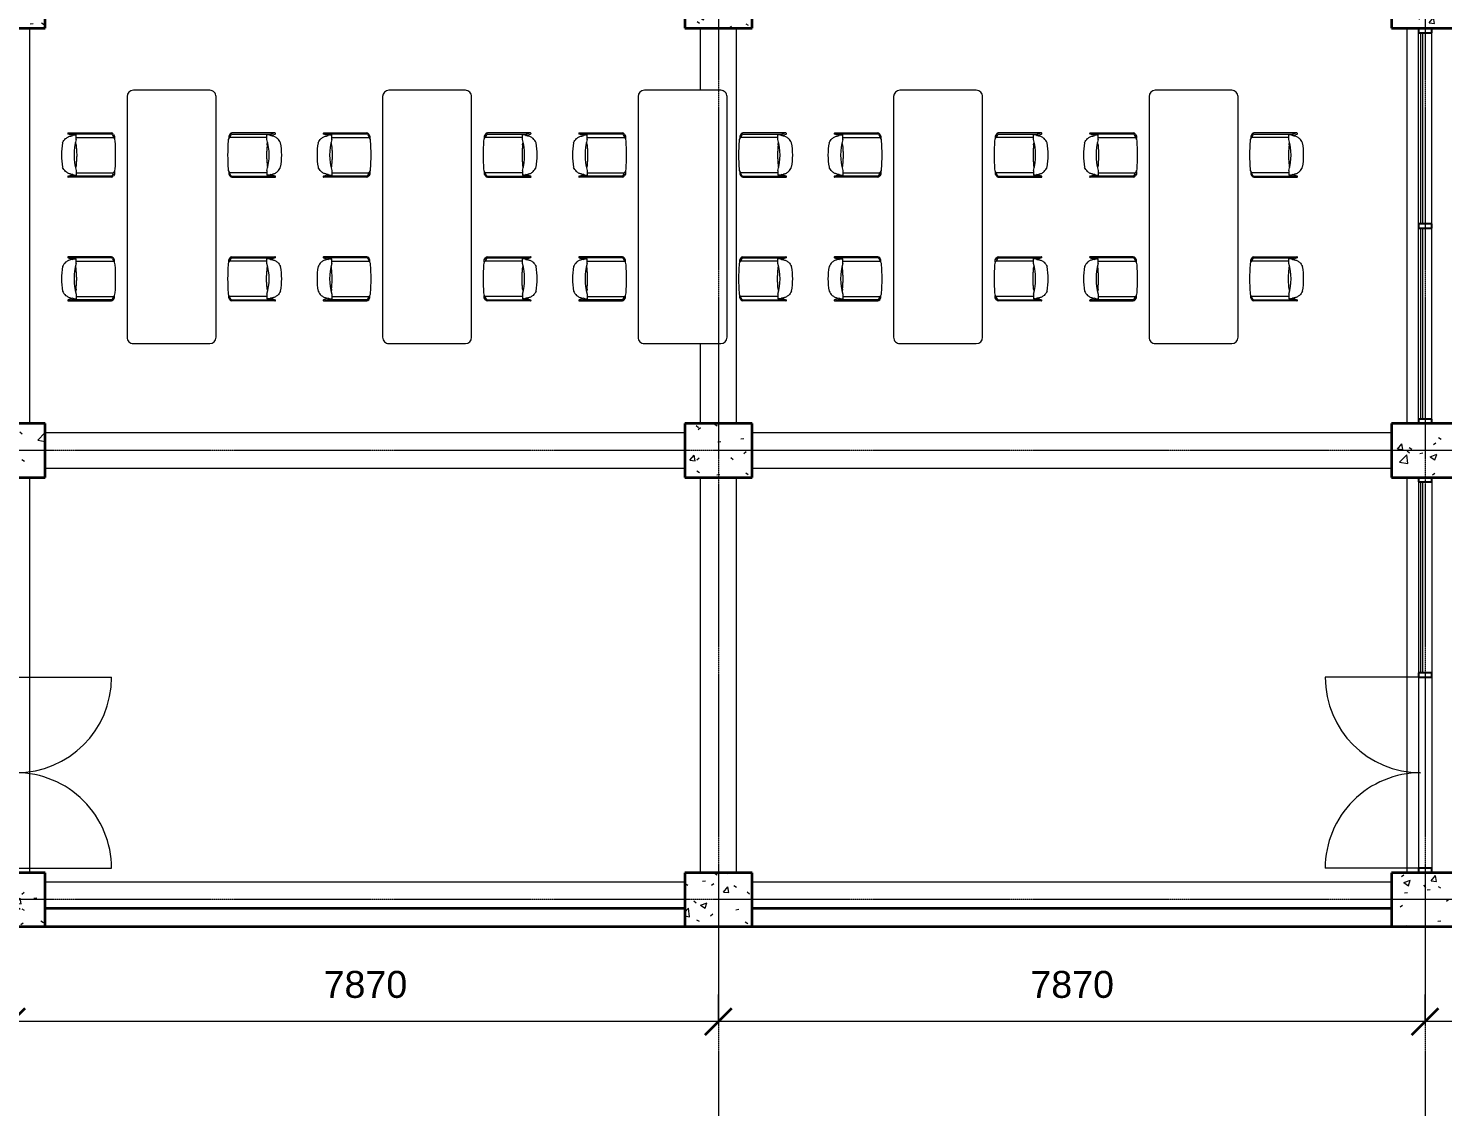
# Model space of a CAD drawing. Header units: millimetres. Extents: x -19238 to 17067, y -6268 to 16930.
# Drawn here: x -7007 to 8743, y -6268 to 5837 of the extents above; entities that cross this region are included whole.
import ezdxf

# ---------------------------------------------------------------- set-up
doc = ezdxf.new("R2010")
doc.units = ezdxf.units.MM
doc.linetypes.add('Grid Line', pattern=[22.225, 12.7, -3.175, 3.175, -3.175])
for name, color, linetype, lineweight in [('A-ANNO-DIMS', 211, 'Continuous', 9), ('A-ANNO-DIMS-100', 211, 'Continuous', 9), ('A-DOOR', 31, 'Continuous', 9), ('A-FLOR', 192, 'Continuous', 9), ('A-GLAZ-CURT', 52, 'Continuous', 9), ('A-GLAZ-CWMG', 51, 'Continuous', 9), ('A-WALL', 113, 'Continuous', 9), ('I-FURN', 30, 'Continuous', 9), ('S-COLS', 52, 'Continuous', 9), ('S-GRID', 1, 'Continuous', 9)]:
    doc.layers.add(name, color=color, linetype=linetype, lineweight=lineweight)
doc.styles.add('Arial_2', font='arial.ttf', dxfattribs={"height": 300})
doc.dimstyles.new('Linear_-_3mm_Arial', dxfattribs={"dimscale": 304.8, "dimtxt": 306.07782, "dimasz": 0.984252, "dimexe": 0.984252, "dimexo": 0.656168, "dimgap": 0.574147, "dimtad": 1, "dimdec": 0, "dimzin": 0, "dimdsep": 46, "dimtxsty": 'Arial_2', "dimblk1": 'OBLIQUE', "dimblk2": 'OBLIQUE', "dimsah": 1, "dimcen": 0.09, "dimdle": 0.984252, "dimazin": 0, "dimtfac": 1, "dimtdec": 4, "dimtix": 1, "dimtmove": 0, "dimatfit": 3, "dimfxl": 1, "dimtvp": 1, "dimtfill": 1, "dimtolj": 1, "dimtzin": 0, "dimarcsym": 2})

# ---------------------------------------------------------------- blocks, each defined once
blk = doc.blocks.new('M_Concrete-Rectangular-Column - 600 x 750mm-V1-Level 1')
at = {"layer": 'S-COLS'}
h = blk.add_hatch(dxfattribs=at)
h.set_pattern_fill('FP_2', color=256, style=0, pattern_type=2)
h.set_pattern_definition([(320, (3862.6, 8547.1), (-63.756, -728.737), [76.2, -838.2]), (265, (3862.6, 8547.1), (764.23, 140.97), [60.96, -670.56]), (10.451, (3857.3, 8486.4), (700.467, -587.77), [64.76, -712.36]), (316.184, (4065.8, 8547.1), (-168.17, -1084.32), [114.3, -1257.3]), (6.636, (4051.8, 8456.8), (989.71, -949.61), [97.14, -1068.54]), (261.184, (4065.8, 8547.1), (989.7, -949.62), [91.44, -1005.84]), (291, (4015, 8445.5), (-409.06, -606.458), [76.2, -838.2]), (236, (4015, 8445.5), (736.753, -247.21), [60.96, -670.56]), (341.451, (3980.94, 8395), (327.685, -853.67), [64.76, -712.36]), (307.5, (3862.63, 8547.13), (338.22, -12.355), [33.528, -628.904, 33.528, -647.192, -673.1]), (307.5, (3862.63, 8547.13), (338.22, -12.355), [-1343.152, 33.528, -639.572]), (277.5, (3862.63, 8547.13), (400.722, -267.279), [33.528, -354.584, 33.528, -613.664, -256.54]), (277.5, (3862.63, 8547.13), (400.722, -267.279), [-1035.304, 33.528, -223.012]), (237.5, (3862.63, 8773.7), (-22.915, -542.363), [33.528, -220.472, 33.528, -1810.512]), (237.5, (3862.63, 8773.7), (-22.915, -542.363), [-287.528, -758.952, 33.528, -1018.032]), (227.5, (3862.63, 8875.3), (101.707, -592.517), [33.528, -296.672, 33.528, -492.76, -746.76]), (227.5, (3862.63, 8875.3), (101.707, -592.517), [-856.49, 33.53, -713.23])])
h.paths.add_polyline_path([(-300, -375), (300, -375), (300, 375), (-300, 375), (-300, -250)], flags=0)
at = {"layer": 'S-COLS', "lineweight": 35}
for p, q in [((300, 375), (-300, 375)), ((-300, 375), (-300, -375)), ((300, -375), (300, 375)), ((-300, -375), (300, -375))]:
    blk.add_line(p, q, dxfattribs=at)
blk = doc.blocks.new('M_Concrete-Rectangular-Column - 600 x 750mm-V2-Level 1')
at = {"layer": 'S-COLS'}
h = blk.add_hatch(dxfattribs=at)
h.set_pattern_fill('FP_3', color=256, style=0, pattern_type=2)
h.set_pattern_definition([(320, (3862.6, 677.1), (-63.76, -728.74), [76.2, -838.2]), (265, (3862.6, 677.1), (764.23, 140.97), [60.96, -670.56]), (10.451, (3857.3, 616.4), (700.47, -587.77), [64.76, -712.36]), (316.184, (4065.8, 677.1), (-168.17, -1084.32), [114.3, -1257.3]), (6.636, (4051.8, 586.8), (989.7, -949.6), [97.14, -1068.54]), (261.184, (4065.8, 677.1), (989.7, -949.62), [91.44, -1005.84]), (291, (4015, 575.5), (-409.06, -606.46), [76.2, -838.2]), (236, (4015, 575.5), (736.75, -247.21), [60.96, -670.56]), (341.451, (3980.94, 525), (327.69, -853.67), [64.76, -712.36]), (307.5, (3862.63, 677.13), (338.22, -12.355), [33.528, -628.904, 33.528, -647.192, -673.1]), (307.5, (3862.63, 677.13), (338.22, -12.355), [-1343.15, 33.53, -639.57]), (277.5, (3862.63, 677.13), (400.722, -267.28), [33.528, -354.584, 33.528, -613.664, -256.54]), (277.5, (3862.63, 677.13), (400.722, -267.28), [-1035.304, 33.53, -223.01]), (237.5, (3862.63, 903.7), (-22.915, -542.363), [33.528, -220.472, 33.528, -758.952, -1051.56]), (237.5, (3862.63, 903.7), (-22.915, -542.363), [-1046.48, 33.53, -1018.03]), (227.5, (3862.63, 1005.3), (101.707, -592.517), [33.53, -296.67, 33.53, -492.76, -746.76]), (227.5, (3862.63, 1005.3), (101.707, -592.517), [-856.49, 33.53, -713.23])])
h.paths.add_polyline_path([(-300, -375), (300, -375), (300, 375), (-300, 375)], flags=0)
at = {"layer": 'S-COLS', "lineweight": 35}
for p, q in [((300, 375), (-300, 375)), ((-300, 375), (-300, -375)), ((300, -375), (300, 375)), ((-300, -375), (300, -375))]:
    blk.add_line(p, q, dxfattribs=at)
blk = doc.blocks.new('M_Concrete-Rectangular-Column - 600 x 750mm-V3-Level 1')
at = {"layer": 'S-COLS'}
h = blk.add_hatch(dxfattribs=at)
h.set_pattern_fill('FP_4', color=256, style=0, pattern_type=2)
h.set_pattern_definition([(320, (3862.6, -7192.9), (-63.756, -728.737), [76.2, -838.2]), (265, (3862.6, -7192.9), (764.23, 140.97), [60.96, -670.56]), (10.451, (3857.3, -7253.6), (700.467, -587.77), [64.76, -712.36]), (316.184, (4065.8, -7192.9), (-168.17, -1084.32), [114.3, -1257.3]), (6.636, (4051.8, -7283.2), (989.71, -949.61), [97.14, -1068.54]), (261.184, (4065.8, -7192.9), (989.7, -949.62), [91.44, -1005.84]), (291, (4015, -7294.5), (-409.06, -606.458), [76.2, -838.2]), (236, (4015, -7294.5), (736.75, -247.21), [60.96, -670.56]), (341.451, (3980.94, -7345), (327.685, -853.67), [64.76, -712.36]), (307.5, (3862.63, -7192.87), (338.22, -12.355), [33.528, -628.904, 33.528, -647.192, -673.1]), (307.5, (3862.63, -7192.87), (338.22, -12.355), [-1343.152, 33.528, -639.572]), (277.5, (3862.63, -7192.87), (400.722, -267.279), [33.528, -354.584, 33.528, -613.664, -256.54]), (277.5, (3862.63, -7192.87), (400.722, -267.279), [-1035.304, 33.528, -223.012]), (237.5, (3862.63, -6966.3), (-22.915, -542.363), [33.528, -220.472, 33.528, -1810.512]), (237.5, (3862.63, -6966.3), (-22.915, -542.363), [-287.528, -758.952, 33.528, -1018.032]), (227.5, (3862.63, -6864.7), (101.707, -592.517), [33.528, -296.672, 33.528, -492.76, -746.76]), (227.5, (3862.63, -6864.7), (101.707, -592.517), [-856.49, 33.53, -713.23])])
h.paths.add_polyline_path([(-300, -375), (300, -375), (300, 375), (-300, 375)], flags=0)
at = {"layer": 'S-COLS', "lineweight": 35}
for p, q in [((300, 375), (-300, 375)), ((-300, 375), (-300, -375)), ((300, -375), (300, 375)), ((-300, -375), (300, -375))]:
    blk.add_line(p, q, dxfattribs=at)
blk = doc.blocks.new('M_Concrete-Rectangular-Column - 600 x 750mm-V6-Level 1')
at = {"layer": 'S-COLS'}
h = blk.add_hatch(dxfattribs=at)
h.set_pattern_fill('FP_7', color=256, style=0, pattern_type=2)
h.set_pattern_definition([(320, (-1137.4, 8547.1), (-63.756, -728.737), [76.2, -838.2]), (265, (-1137.4, 8547.1), (764.23, 140.97), [60.96, -670.56]), (10.451, (-1142.7, 8486.4), (700.467, -587.77), [64.76, -712.36]), (316.184, (-934.2, 8547.1), (-168.17, -1084.32), [114.3, -1257.3]), (6.636, (-948.2, 8456.8), (989.71, -949.61), [97.14, -1068.54]), (261.184, (-934.2, 8547.1), (989.7, -949.62), [91.44, -1005.84]), (291, (-985, 8445.5), (-409.06, -606.458), [76.2, -838.2]), (236, (-985, 8445.5), (736.75, -247.21), [60.96, -670.56]), (341.451, (-1019.06, 8395), (327.685, -853.67), [64.76, -712.36]), (307.5, (-1137.37, 8547.13), (338.22, -12.355), [33.528, -628.904, 33.528, -647.192, -673.1]), (307.5, (-1137.37, 8547.13), (338.22, -12.355), [-1343.152, 33.528, -639.572]), (277.5, (-1137.37, 8547.13), (400.722, -267.279), [33.528, -354.584, 33.528, -613.664, -256.54]), (277.5, (-1137.37, 8547.13), (400.722, -267.279), [-1035.304, 33.528, -223.012]), (237.5, (-1137.37, 8773.7), (-22.915, -542.363), [33.528, -220.472, 33.528, -1810.512]), (237.5, (-1137.37, 8773.7), (-22.915, -542.363), [-287.528, -758.952, 33.528, -1018.032]), (227.5, (-1137.37, 8875.3), (101.707, -592.517), [33.528, -296.672, 33.528, -492.76, -746.76]), (227.5, (-1137.37, 8875.3), (101.707, -592.517), [-856.49, 33.53, -713.23])])
h.paths.add_polyline_path([(-300, -375), (300, -375), (300, 375), (-300, 375), (-300, -250)], flags=0)
at = {"layer": 'S-COLS', "lineweight": 35}
for p, q in [((300, 375), (-300, 375)), ((-300, 375), (-300, -375)), ((300, -375), (300, 375)), ((-300, -375), (300, -375))]:
    blk.add_line(p, q, dxfattribs=at)
blk = doc.blocks.new('M_Concrete-Rectangular-Column - 600 x 750mm-V7-Level 1')
at = {"layer": 'S-COLS'}
h = blk.add_hatch(dxfattribs=at)
h.set_pattern_fill('FP_8', color=256, style=0, pattern_type=2)
h.set_pattern_definition([(320, (-1137.4, 677.1), (-63.76, -728.74), [76.2, -838.2]), (265, (-1137.4, 677.1), (764.23, 140.97), [60.96, -670.56]), (10.45, (-1142.7, 616.4), (700.47, -587.77), [64.76, -712.36]), (316.184, (-934.2, 677.1), (-168.17, -1084.3), [114.3, -1257.3]), (6.636, (-948.2, 586.8), (989.7, -949.6), [97.14, -1068.54]), (261.184, (-934.2, 677.1), (989.7, -949.6), [91.44, -1005.84]), (291, (-985, 575.5), (-409.06, -606.46), [76.2, -838.2]), (236, (-985, 575.5), (736.75, -247.2), [60.96, -670.56]), (341.45, (-1019.06, 525), (327.7, -853.67), [64.76, -712.36]), (307.5, (-1137.37, 677.13), (338.22, -12.355), [33.53, -628.904, 33.53, -647.19, -673.1]), (307.5, (-1137.37, 677.13), (338.22, -12.355), [-1343.15, 33.53, -639.57]), (277.5, (-1137.37, 677.13), (400.72, -267.28), [33.53, -354.584, 33.53, -613.664, -256.54]), (277.5, (-1137.37, 677.13), (400.72, -267.28), [-1035.3, 33.53, -223.01]), (237.5, (-1137.37, 903.7), (-22.915, -542.363), [33.53, -220.47, 33.53, -1810.51]), (237.5, (-1137.37, 903.7), (-22.915, -542.363), [-287.53, -758.95, 33.53, -1018.03]), (227.5, (-1137.37, 1005.3), (101.71, -592.52), [33.53, -296.67, 33.53, -492.76, -746.76]), (227.5, (-1137.37, 1005.3), (101.71, -592.52), [-856.49, 33.53, -713.23])])
h.paths.add_polyline_path([(-300, -375), (300, -375), (300, 375), (-300, 375)], flags=0)
at = {"layer": 'S-COLS', "lineweight": 35}
for p, q in [((300, 375), (-300, 375)), ((-300, 375), (-300, -375)), ((300, -375), (300, 375)), ((-300, -375), (300, -375))]:
    blk.add_line(p, q, dxfattribs=at)
blk = doc.blocks.new('M_Concrete-Rectangular-Column - 600 x 750mm-V8-Level 1')
at = {"layer": 'S-COLS'}
h = blk.add_hatch(dxfattribs=at)
h.set_pattern_fill('FP_9', color=256, style=0, pattern_type=2)
h.set_pattern_definition([(320, (-1137.4, -7192.9), (-63.756, -728.737), [76.2, -838.2]), (265, (-1137.4, -7192.9), (764.23, 140.97), [60.96, -670.56]), (10.451, (-1142.7, -7253.6), (700.467, -587.77), [64.76, -712.36]), (316.184, (-934.2, -7192.9), (-168.17, -1084.32), [114.3, -1257.3]), (6.636, (-948.2, -7283.2), (989.71, -949.61), [97.14, -1068.54]), (261.184, (-934.2, -7192.9), (989.7, -949.62), [91.44, -1005.84]), (291, (-985, -7294.5), (-409.06, -606.46), [76.2, -838.2]), (236, (-985, -7294.5), (736.75, -247.21), [60.96, -670.56]), (341.451, (-1019.06, -7345), (327.685, -853.67), [64.76, -712.36]), (307.5, (-1137.37, -7192.87), (338.22, -12.355), [33.528, -628.904, 33.528, -647.192, -673.1]), (307.5, (-1137.37, -7192.87), (338.22, -12.355), [-1343.152, 33.528, -639.572]), (277.5, (-1137.37, -7192.87), (400.722, -267.279), [33.528, -354.584, 33.528, -870.204]), (277.5, (-1137.37, -7192.87), (400.722, -267.279), [-421.64, -613.664, 33.528, -223.012]), (237.5, (-1137.37, -6966.3), (-22.915, -542.363), [33.528, -220.472, 33.528, -1810.512]), (237.5, (-1137.37, -6966.3), (-22.915, -542.363), [-287.528, -758.952, 33.528, -1018.032]), (227.5, (-1137.37, -6864.7), (101.707, -592.517), [33.53, -296.67, 33.53, -1239.52]), (227.5, (-1137.37, -6864.7), (101.707, -592.517), [-363.73, -492.76, 33.53, -713.23])])
h.paths.add_polyline_path([(-300, -375), (300, -375), (300, 375), (-300, 375)], flags=0)
at = {"layer": 'S-COLS', "lineweight": 35}
for p, q in [((300, 375), (-300, 375)), ((-300, 375), (-300, -375)), ((300, -375), (300, 375)), ((-300, -375), (300, -375))]:
    blk.add_line(p, q, dxfattribs=at)
blk = doc.blocks.new('M_Concrete-Rectangular-Column - 600 x 750mm-V11-Level 1')
at = {"layer": 'S-COLS'}
h = blk.add_hatch(dxfattribs=at)
h.set_pattern_fill('FP_12', color=256, style=0, pattern_type=2)
h.set_pattern_definition([(320, (-6137.4, 8547.1), (-63.756, -728.737), [76.2, -838.2]), (265, (-6137.4, 8547.1), (764.23, 140.97), [60.96, -670.56]), (10.451, (-6142.7, 8486.4), (700.467, -587.77), [64.76, -712.36]), (316.184, (-5934.2, 8547.1), (-168.17, -1084.316), [114.3, -1257.3]), (6.636, (-5948.2, 8456.8), (989.71, -949.61), [97.14, -1068.54]), (261.184, (-5934.2, 8547.1), (989.7, -949.62), [91.44, -1005.84]), (291, (-5985, 8445.5), (-409.06, -606.458), [76.2, -838.2]), (236, (-5985, 8445.5), (736.753, -247.21), [60.96, -670.56]), (341.451, (-6019.06, 8395), (327.685, -853.67), [64.76, -712.36]), (307.5, (-6137.37, 8547.13), (338.22, -12.355), [33.528, -628.904, 33.528, -647.192, -673.1]), (307.5, (-6137.37, 8547.13), (338.22, -12.355), [-1343.152, 33.528, -639.572]), (277.5, (-6137.37, 8547.13), (400.722, -267.279), [33.528, -354.584, 33.528, -613.664, -256.54]), (277.5, (-6137.37, 8547.13), (400.722, -267.279), [-1035.304, 33.528, -223.012]), (237.5, (-6137.37, 8773.7), (-22.9153, -542.3633), [33.528, -220.472, 33.528, -1810.512]), (237.5, (-6137.37, 8773.7), (-22.9153, -542.3633), [-287.528, -758.952, 33.528, -1018.032]), (227.5, (-6137.37, 8875.3), (101.707, -592.517), [33.528, -296.672, 33.528, -492.76, -746.76]), (227.5, (-6137.37, 8875.3), (101.707, -592.517), [-856.488, 33.528, -713.232])])
h.paths.add_polyline_path([(-300, 375), (-300, -375), (300, -375), (300, 375)], flags=0)
at = {"layer": 'S-COLS', "lineweight": 35}
for p, q in [((300, 375), (-300, 375)), ((-300, 375), (-300, -375)), ((300, -375), (300, 375)), ((-300, -375), (300, -375))]:
    blk.add_line(p, q, dxfattribs=at)
blk = doc.blocks.new('M_Concrete-Rectangular-Column - 600 x 750mm-V12-Level 1')
at = {"layer": 'S-COLS'}
h = blk.add_hatch(dxfattribs=at)
h.set_pattern_fill('FP_13', color=256, style=0, pattern_type=2)
h.set_pattern_definition([(320, (-6137.4, 677.1), (-63.756, -728.737), [76.2, -838.2]), (265, (-6137.4, 677.1), (764.23, 140.97), [60.96, -670.56]), (10.451, (-6142.7, 616.4), (700.47, -587.77), [64.76, -712.36]), (316.184, (-5934.2, 677.1), (-168.17, -1084.32), [114.3, -1257.3]), (6.636, (-5948.2, 586.8), (989.71, -949.61), [97.14, -1068.54]), (261.184, (-5934.2, 677.1), (989.7, -949.62), [91.44, -1005.84]), (291, (-5985, 575.5), (-409.06, -606.46), [76.2, -838.2]), (236, (-5985, 575.5), (736.75, -247.21), [60.96, -670.56]), (341.451, (-6019.06, 525), (327.685, -853.67), [64.76, -712.36]), (307.5, (-6137.37, 677.13), (338.22, -12.355), [33.528, -628.904, 33.528, -647.192, -673.1]), (307.5, (-6137.37, 677.13), (338.22, -12.355), [-1343.15, 33.53, -639.57]), (277.5, (-6137.37, 677.13), (400.722, -267.279), [33.528, -354.584, 33.528, -613.664, -256.54]), (277.5, (-6137.37, 677.13), (400.722, -267.279), [-1035.304, 33.528, -223.012]), (237.5, (-6137.37, 903.7), (-22.915, -542.363), [33.528, -220.472, 33.528, -1810.512]), (237.5, (-6137.37, 903.7), (-22.915, -542.363), [-287.528, -758.952, 33.528, -1018.032]), (227.5, (-6137.37, 1005.3), (101.707, -592.517), [33.528, -296.672, 33.528, -492.76, -746.76]), (227.5, (-6137.37, 1005.3), (101.707, -592.517), [-856.49, 33.53, -713.23])])
h.paths.add_polyline_path([(-300, 375), (-300, -375), (300, -375), (300, 375)], flags=0)
at = {"layer": 'S-COLS', "lineweight": 35}
for p, q in [((300, 375), (-300, 375)), ((-300, 375), (-300, -375)), ((300, -375), (300, 375)), ((-300, -375), (300, -375))]:
    blk.add_line(p, q, dxfattribs=at)
blk = doc.blocks.new('M_Concrete-Rectangular-Column - 600 x 750mm-V13-Level 1')
at = {"layer": 'S-COLS'}
h = blk.add_hatch(dxfattribs=at)
h.set_pattern_fill('FP_14', color=256, style=0, pattern_type=2)
h.set_pattern_definition([(320, (-6137.4, -7192.9), (-63.756, -728.737), [76.2, -838.2]), (265, (-6137.4, -7192.9), (764.23, 140.97), [60.96, -670.56]), (10.451, (-6142.7, -7253.6), (700.467, -587.77), [64.76, -712.36]), (316.184, (-5934.2, -7192.9), (-168.17, -1084.32), [114.3, -1257.3]), (6.636, (-5948.2, -7283.2), (989.71, -949.61), [97.14, -1068.54]), (261.184, (-5934.2, -7192.9), (989.7, -949.62), [91.44, -1005.84]), (291, (-5985, -7294.5), (-409.06, -606.458), [76.2, -838.2]), (236, (-5985, -7294.5), (736.753, -247.21), [60.96, -670.56]), (341.451, (-6019.06, -7345), (327.685, -853.67), [64.76, -712.36]), (307.5, (-6137.37, -7192.87), (338.22, -12.355), [33.528, -628.904, 33.528, -647.192, -673.1]), (307.5, (-6137.37, -7192.87), (338.22, -12.355), [-1343.152, 33.528, -639.572]), (277.5, (-6137.37, -7192.87), (400.722, -267.279), [33.528, -354.584, 33.528, -870.204]), (277.5, (-6137.37, -7192.87), (400.722, -267.279), [-421.64, -613.664, 33.528, -223.012]), (237.5, (-6137.37, -6966.3), (-22.915, -542.363), [33.528, -220.472, 33.528, -1810.512]), (237.5, (-6137.37, -6966.3), (-22.915, -542.363), [-287.528, -758.952, 33.528, -1018.032]), (227.5, (-6137.37, -6864.7), (101.707, -592.517), [33.528, -296.672, 33.528, -1239.52]), (227.5, (-6137.37, -6864.7), (101.707, -592.517), [-363.728, -492.76, 33.528, -713.232])])
h.paths.add_polyline_path([(-300, 375), (-300, -375), (300, -375), (300, 375)], flags=0)
at = {"layer": 'S-COLS', "lineweight": 35}
for p, q in [((300, 375), (-300, 375)), ((-300, 375), (-300, -375)), ((300, -375), (300, 375)), ((-300, -375), (300, -375))]:
    blk.add_line(p, q, dxfattribs=at)
blk = doc.blocks.new('M_Curtain Wall Dbl Glass - M_Curtain Wall Dbl Glass-376045-Level 1')
at = {"layer": 'A-DOOR', "lineweight": 18}
for p, q in [((-1062.5, 50), (-1062.5, 1112.5)), ((1062.5, 50), (1062.5, 1112.5))]:
    blk.add_line(p, q, dxfattribs=at)
at = {"layer": 'A-DOOR'}
for centre, start, end in [((-1062.5, 50), 0, 90), ((1062.5, 50), 90, 180)]:
    blk.add_arc(centre, 1062.5, start, end, dxfattribs=at)
blk = doc.blocks.new('Rectangular Mullion - 50mm x 150mm-365263-Level 1')
at = {"layer": 'A-GLAZ-CWMG'}
for p, q in [((8472, -1388), (8472, -3513)), ((8622, -1388), (8622, -3513))]:
    blk.add_line(p, q, dxfattribs=at)
blk = doc.blocks.new('Rectangular Mullion - 50mm x 150mm-376021-Level 1')
at = {"layer": 'A-GLAZ-CWMG', "lineweight": 25}
for p, q in [((-50, 75), (0, 75)), ((-50, -75), (-50, 75)), ((0, -75), (-50, -75))]:
    blk.add_line(p, q, dxfattribs=at)
blk = doc.blocks.new('System Panel - Glazed-376027-Level 1')
at = {"layer": 'A-GLAZ-CURT', "lineweight": 18}
for p, q in [((1062.5, 49.5), (-1062.5, 49.5)), ((-1062.5, 49.5), (-1062.5, 24.5)), ((-1062.5, 24.5), (1062.5, 24.5)), ((1062.5, 24.5), (1062.5, 49.5))]:
    blk.add_line(p, q, dxfattribs=at)
blk = doc.blocks.new('Rectangular Mullion - 50mm x 150mm-376042-Level 1')
at = {"layer": 'A-GLAZ-CWMG', "lineweight": 25}
for p, q in [((-25, 75), (25, 75)), ((-25, -75), (-25, 75)), ((25, 75), (25, -75)), ((25, -75), (-25, -75))]:
    blk.add_line(p, q, dxfattribs=at)
blk = doc.blocks.new('Rectangular Mullion - 50mm x 150mm-376048-Level 1')
at = {"layer": 'A-GLAZ-CWMG', "lineweight": 25}
for p, q in [((0, 75), (-50, 75)), ((-50, 75), (-50, -75)), ((-50, -75), (0, -75))]:
    blk.add_line(p, q, dxfattribs=at)
blk = doc.blocks.new('M_Curtain Wall Dbl Glass - M_Curtain Wall Dbl Glass-376185-Level 1')
at = {"layer": 'A-DOOR', "lineweight": 18}
for p, q in [((-1062.5, -50), (-1062.5, -1112.5)), ((1062.5, -50), (1062.5, -1112.5))]:
    blk.add_line(p, q, dxfattribs=at)
at = {"layer": 'A-DOOR'}
for centre, start, end in [((-1062.5, -50), 270, 360), ((1062.5, -50), 180, 270)]:
    blk.add_arc(centre, 1062.5, start, end, dxfattribs=at)
blk = doc.blocks.new('System Panel - Glazed-378221-Level 1')
at = {"layer": 'A-GLAZ-CURT', "lineweight": 18}
for p, q in [((1062.5, -24.5), (-1062.5, -24.5)), ((-1062.5, -24.5), (-1062.5, -49.5)), ((-1062.5, -49.5), (1062.5, -49.5)), ((1062.5, -49.5), (1062.5, -24.5))]:
    blk.add_line(p, q, dxfattribs=at)
blk = doc.blocks.new('Rectangular Mullion - 50mm x 150mm-376242-Level 1')
at = {"layer": 'A-GLAZ-CWMG'}
for p, q in [((8472, 3662), (8472, 5787)), ((8622, 3662), (8622, 5787))]:
    blk.add_line(p, q, dxfattribs=at)
blk = doc.blocks.new('Rectangular Mullion - 50mm x 150mm-378222-Level 1')
at = {"layer": 'A-GLAZ-CWMG', "lineweight": 25}
for p, q in [((-50, 75), (0, 75)), ((-50, -75), (-50, 75)), ((0, -75), (-50, -75))]:
    blk.add_line(p, q, dxfattribs=at)
blk = doc.blocks.new('Rectangular Mullion - 50mm x 150mm-378223-Level 1')
at = {"layer": 'A-GLAZ-CWMG', "lineweight": 25}
for p, q in [((0, 75), (-50, 75)), ((-50, 75), (-50, -75)), ((-50, -75), (0, -75))]:
    blk.add_line(p, q, dxfattribs=at)
blk = doc.blocks.new('Rectangular Mullion - 50mm x 150mm-378220-Level 1')
at = {"layer": 'A-GLAZ-CWMG', "lineweight": 25}
for p, q in [((-25, 75), (25, 75)), ((-25, -75), (-25, 75)), ((25, 75), (25, -75)), ((25, -75), (-25, -75))]:
    blk.add_line(p, q, dxfattribs=at)
blk = doc.blocks.new('HermanMiller_Seating_Limerick_StackingSideChair - Side Chair-382805-Level 1')
at = {"layer": 'I-FURN'}
for p, q in [((-193, 245), (-140, 228)), ((289, 257), (-191, 257)), ((-191, 257), (-121, 235)), ((-140, 228), (-162, 223)), ((289, 245), (-151, 245)), ((-121, 235), (-102, 235)), ((-102, 183), (-102, 235)), ((-102, 209), (308, 209)), ((300, 237), (310, 219)), ((310, 219), (310, 207)), ((323, 223), (311, 244)), ((323, 196), (323, 217)), ((-140, -206), (-193, -223)), ((-191, -235), (-121, -213)), ((-191, -235), (289, -235)), ((-162, -200), (-140, -206)), ((289, -222), (-151, -222)), ((-121, -213), (-102, -213)), ((-102, -160), (-102, -213)), ((-102, -186), (308, -186)), ((300, -215), (310, -196)), ((310, -196), (310, -185)), ((311, -222), (323, -200)), ((323, -194), (323, -174))]:
    blk.add_line(p, q, dxfattribs=at)
for centre, radius, start, end in [((-191, 251), 6.33, 86.1918, 252.2697), ((45, -226), 490, 109.8535, 112.1946), ((494, 11), 620, 163.9452, 196.0548), ((289, 233), 24, 26.208, 90), ((289, 233), 11.8, 23.9219, 90), ((289, 171), 42, 36.4563, 63.8205), ((289, 171), 42, 356.2679, 36.4563), ((-2262, 11), 2598, 356.5316, 3.4684), ((494, 11), 760, 169.6388, 190.3612), ((289, -149), 42, 323.5437, 3.7321), ((-191, -229), 6.33, 107.7303, 273.8082), ((45, 248), 490, 247.8054, 250.1465), ((289, -210), 11.8, 270, 336.0781), ((289, -211), 24, 270, 333.792), ((289, -149), 42, 296.1795, 323.5437)]:
    blk.add_arc(centre, radius, start, end, dxfattribs=at)
for points in [[(-220, 195), (-227, 188), (-239, 174), (-249, 157), (-254, 148)], [(-162, 223), (-167, 222), (-176, 221), (-190, 215), (-205, 207), (-215, 199), (-220, 195)], [(323, 217), (323, 217), (324, 218), (324, 220), (323, 221), (323, 222), (323, 223)], [(-254, -126), (-249, -135), (-239, -152), (-227, -166), (-220, -173)], [(-220, -173), (-215, -177), (-205, -184), (-190, -193), (-176, -199), (-167, -200), (-162, -200)], [(323, -200), (323, -200), (323, -199), (324, -197), (324, -196), (323, -195), (323, -194)]]:
    blk.add_open_spline(points, degree=3, dxfattribs=at)
for points, knots in [([(-104, 125), (-104, 127), (-104, 128), (-104, 130), (-104, 132), (-105, 134), (-105, 136), (-106, 138), (-106, 140), (-107, 142), (-108, 145), (-109, 148), (-110, 150), (-110, 150)], [0, 0, 0, 0, 0.1, 0.15, 0.2, 0.3, 0.35, 0.4, 0.475, 0.55, 0.7, 0.85, 1, 1, 1, 1]), ([(-104, -103), (-103, -88), (-100, -58), (-98, -20), (-97, 11), (-98, 42), (-100, 80), (-103, 110), (-104, 125)], [0, 0, 0, 0, 0.2, 0.4, 0.5, 0.6, 0.8, 1, 1, 1, 1]), ([(-104, -103), (-104, -104), (-104, -106), (-104, -108), (-104, -110), (-105, -112), (-105, -114), (-106, -116), (-106, -118), (-107, -120), (-108, -123), (-109, -126), (-110, -127), (-110, -128)], [0, 0, 0, 0, 0.1, 0.15, 0.2, 0.3, 0.35, 0.4, 0.475, 0.55, 0.7, 0.85, 1, 1, 1, 1])]:
    blk.add_open_spline(points, degree=3, knots=knots, dxfattribs=at)
blk = doc.blocks.new('HermanMiller_Collection_SteelwoodTableSystem - Natural Beech and White-387379-Level 1')
at = {"layer": 'I-FURN'}
for p, q in [((1340, 495), (-1340, 495)), ((-1410, 426), (-1410, -426)), ((1410, -426), (1410, 426)), ((-1340, -495), (1340, -495))]:
    blk.add_line(p, q, dxfattribs=at)
for centre, start, end in [((-1340, 426), 90, 180), ((1340, 426), 0, 90), ((-1340, -426), 180, 270), ((1340, -426), 270, 0)]:
    blk.add_arc(centre, 69.4, start, end, dxfattribs=at)
blk = doc.blocks.new('HermanMiller_Seating_Limerick_StackingSideChair - Side Chair-387609-Level 1')
at = {"layer": 'I-FURN'}
for p, q in [((-140, 206), (-193, 223)), ((-191, 235), (289, 235)), ((-191, 235), (-121, 213)), ((-162, 200), (-140, 206)), ((289, 222), (-151, 222)), ((-121, 213), (-102, 213)), ((-102, 160), (-102, 213)), ((-102, 186), (308, 186)), ((300, 215), (310, 196)), ((310, 196), (310, 185)), ((311, 222), (323, 200)), ((323, 194), (323, 174)), ((-193, -245), (-140, -228)), ((-191, -257), (-121, -235)), ((289, -257), (-191, -257)), ((-140, -228), (-162, -223)), ((289, -245), (-151, -245)), ((-121, -235), (-102, -235)), ((-102, -183), (-102, -235)), ((-102, -209), (308, -209)), ((300, -237), (310, -219)), ((310, -219), (310, -207)), ((323, -223), (311, -244)), ((323, -196), (323, -217))]:
    blk.add_line(p, q, dxfattribs=at)
for centre, radius, start, end in [((-191, 229), 6.33, 86.1918, 252.2697), ((45, -248), 490, 109.8535, 112.1946), ((494, -11), 620, 163.9452, 196.0548), ((289, 211), 24, 26.208, 90), ((289, 210), 11.8, 23.9219, 90), ((289, 149), 42, 36.4563, 63.8205), ((289, 149), 42, 356.2679, 36.4563), ((494, -11), 760, 169.6388, 190.3612), ((-2262, -11), 2598, 356.5316, 3.4684), ((-191, -251), 6.33, 107.7303, 273.8082), ((45, 226), 490, 247.8054, 250.1465), ((289, -233), 11.8, 270, 336.0781), ((289, -233), 24, 270, 333.792), ((289, -171), 42, 296.1795, 323.5437), ((289, -171), 42, 323.5437, 3.7321)]:
    blk.add_arc(centre, radius, start, end, dxfattribs=at)
for points in [[(-254, 126), (-249, 135), (-239, 152), (-227, 166), (-220, 173)], [(-220, 173), (-215, 177), (-205, 184), (-190, 193), (-176, 199), (-167, 200), (-162, 200)], [(323, 200), (323, 200), (323, 199), (324, 197), (324, 196), (323, 195), (323, 194)], [(-220, -195), (-227, -188), (-239, -174), (-249, -157), (-254, -148)], [(-162, -223), (-167, -222), (-176, -221), (-190, -215), (-205, -207), (-215, -199), (-220, -195)], [(323, -217), (323, -217), (324, -218), (324, -220), (323, -221), (323, -222), (323, -223)]]:
    blk.add_open_spline(points, degree=3, dxfattribs=at)
for points, knots in [([(-104, 103), (-104, 104), (-104, 106), (-104, 108), (-104, 110), (-105, 112), (-105, 114), (-106, 116), (-106, 118), (-107, 120), (-108, 123), (-109, 126), (-110, 127), (-110, 128)], [0, 0, 0, 0, 0.1, 0.15, 0.2, 0.3, 0.35, 0.4, 0.475, 0.55, 0.7, 0.85, 1, 1, 1, 1]), ([(-104, 103), (-103, 88), (-100, 58), (-98, 20), (-97, -11), (-98, -42), (-100, -80), (-103, -110), (-104, -125)], [0, 0, 0, 0, 0.2, 0.4, 0.5, 0.6, 0.8, 1, 1, 1, 1]), ([(-104, -125), (-104, -127), (-104, -128), (-104, -130), (-104, -132), (-105, -134), (-105, -136), (-106, -138), (-106, -140), (-107, -142), (-108, -145), (-109, -148), (-110, -150), (-110, -150)], [0, 0, 0, 0, 0.1, 0.15, 0.2, 0.3, 0.35, 0.4, 0.475, 0.55, 0.7, 0.85, 1, 1, 1, 1])]:
    blk.add_open_spline(points, degree=3, knots=knots, dxfattribs=at)
blk = doc.blocks.new('DIMBLOCK4-Level 1')
at = {"layer": 'A-ANNO-DIMS-100'}
for p, q in [((8547, -5232), (8547, -4920)), ((16417, -5232), (16417, -4920)), ((16717, -5220), (8547, -5220)), ((8547, -5220), (8547, -5232)), ((16417, -5220), (16417, -5232))]:
    blk.add_line(p, q, dxfattribs=at)
at = {"layer": 'A-ANNO-DIMS-100', "lineweight": 35}
for p, q in [((8547, -5220), (8697, -5070)), ((16417, -5220), (16567, -5070)), ((8547, -5220), (8397, -5370)), ((16417, -5220), (16267, -5370))]:
    blk.add_line(p, q, dxfattribs=at)
at = {"layer": 'A-ANNO-DIMS-100', "color": 0, "insert": (12021, -4656), "char_height": 300, "width": 1107.53, "attachment_point": 1, "line_spacing_factor": 0.941778, "style": 'Arial_2', "bg_fill": 3, "box_fill_scale": 1.25, "bg_fill_color": 256, "bg_fill_true_color": 13158600, "bg_fill_transparency": 0}
blk.add_mtext('7870', dxfattribs=at)
blk = doc.blocks.new('_Oblique')
at = {"color": 0, "linetype": 'ByBlock', "lineweight": -2}
blk.add_line((-0.5, -0.5), (0.5, 0.5), dxfattribs=at)
blk = doc.blocks.new('DIMBLOCK5-Level 1')
at = {"layer": 'A-ANNO-DIMS-100'}
for p, q in [((677, -5232), (677, -4920)), ((8547, -5232), (8547, -4920)), ((8547, -5220), (677, -5220)), ((677, -5220), (677, -5232)), ((8547, -5220), (8547, -5232))]:
    blk.add_line(p, q, dxfattribs=at)
at = {"layer": 'A-ANNO-DIMS-100', "lineweight": 35}
for p, q in [((677, -5220), (827, -5070)), ((8547, -5220), (8697, -5070)), ((677, -5220), (527, -5370)), ((8547, -5220), (8397, -5370))]:
    blk.add_line(p, q, dxfattribs=at)
at = {"layer": 'A-ANNO-DIMS-100', "color": 0, "insert": (4151, -4656), "char_height": 300, "width": 1107.53, "attachment_point": 1, "line_spacing_factor": 0.941778, "style": 'Arial_2', "bg_fill": 3, "box_fill_scale": 1.25, "bg_fill_color": 256, "bg_fill_true_color": 13158600, "bg_fill_transparency": 0}
blk.add_mtext('7870', dxfattribs=at)
blk = doc.blocks.new('DIMBLOCK6-Level 1')
at = {"layer": 'A-ANNO-DIMS-100'}
for p, q in [((-7193, -5232), (-7193, -4920)), ((677, -5232), (677, -4920)), ((677, -5220), (-7193, -5220)), ((-7193, -5220), (-7193, -5232)), ((677, -5220), (677, -5232))]:
    blk.add_line(p, q, dxfattribs=at)
at = {"layer": 'A-ANNO-DIMS-100', "lineweight": 35}
for p, q in [((-7193, -5220), (-7043, -5070)), ((677, -5220), (827, -5070)), ((-7193, -5220), (-7343, -5370)), ((677, -5220), (527, -5370))]:
    blk.add_line(p, q, dxfattribs=at)
at = {"layer": 'A-ANNO-DIMS-100', "color": 0, "insert": (-3719, -4656), "char_height": 300, "width": 1107.53, "attachment_point": 1, "line_spacing_factor": 0.941778, "style": 'Arial_2', "bg_fill": 3, "box_fill_scale": 1.25, "bg_fill_color": 256, "bg_fill_true_color": 13158600, "bg_fill_transparency": 0}
blk.add_mtext('7870', dxfattribs=at)

msp = doc.modelspace()

# ---------------------------------------------------------------- linework, layer by layer
at = {"layer": 'A-FLOR'}
for p, q in [((-6992.9, 5837.4), (-6992.9, 1437.4)), ((477.1, 5147.1), (477.1, 5837.4)), ((877.1, 5837.4), (877.1, 1437.4)), ((8347.1, 1437.4), (8347.1, 5837.4)), ((477.1, 1437.4), (477.1, 2327.7)), ((-6817.9, 1337.4), (302.1, 1337.4)), ((1052.1, 1337.4), (8172.1, 1337.4)), ((-6992.9, 837.4), (-6992.9, -3562.6)), ((302.1, 937.4), (-6817.9, 937.4)), ((477.1, -3562.6), (477.1, 837.4)), ((877.1, 837.4), (877.1, -3562.6)), ((8172.1, 937.4), (1052.1, 937.4)), ((8347.1, -3562.6), (8347.1, 837.4)), ((-6817.9, -3662.6), (302.1, -3662.6)), ((1052.1, -3662.6), (8172.1, -3662.6))]:
    msp.add_line(p, q, dxfattribs=at)
at = {"layer": 'A-WALL', "lineweight": 35}
for p, q in [((302.1, -3962.6), (-6817.9, -3962.6)), ((8172.1, -3962.6), (1052.1, -3962.6)), ((-6817.9, -4162.6), (302.1, -4162.6)), ((1052.1, -4162.6), (8172.1, -4162.6))]:
    msp.add_line(p, q, dxfattribs=at)
at = {"layer": 'S-GRID', "linetype": 'Grid Line'}
for p, q in [((677.1, 15630.3), (677.1, -6267.7)), ((8547.1, 15630.3), (8547.1, -6267.7)), ((16679.3, 1137.4), (-17937.8, 1137.4)), ((16679.3, -3862.6), (-17937.8, -3862.6))]:
    msp.add_line(p, q, dxfattribs=at)

# ---------------------------------------------------------------- block references
at = {"layer": 'A-DOOR', "rotation": 89.99999999999993}
for name, p in [('M_Curtain Wall Dbl Glass - M_Curtain Wall Dbl Glass-376185-Level 1', (-7192.9, -2450.1)), ('M_Curtain Wall Dbl Glass - M_Curtain Wall Dbl Glass-376045-Level 1', (8547.1, -2450.1))]:
    msp.add_blockref(name, p, dxfattribs=at)
at = {"layer": 'A-GLAZ-CURT'}
for name, p, rotation in [('System Panel - Glazed-378221-Level 1', (8547.1, 4724.9), 270.0000000000003), ('System Panel - Glazed-378221-Level 1', (8547.1, 2549.9), 270.0000000000003), ('System Panel - Glazed-376027-Level 1', (8547.1, -275.1), 89.99999999999993)]:
    msp.add_blockref(name, p, dxfattribs=dict(at, rotation=rotation))
at = {"layer": 'A-GLAZ-CWMG'}
for name, p, rotation in [('Rectangular Mullion - 50mm x 150mm-378223-Level 1', (8547.1, 5837.4), 90.00000000000031), ('Rectangular Mullion - 50mm x 150mm-376048-Level 1', (8547.1, -3562.6), 269.9999999999999)]:
    msp.add_blockref(name, p, dxfattribs=dict(at, rotation=rotation))
for name, p in [('Rectangular Mullion - 50mm x 150mm-376242-Level 1', (0, 0)), ('Rectangular Mullion - 50mm x 150mm-376242-Level 1', (0, -2175)), ('Rectangular Mullion - 50mm x 150mm-365263-Level 1', (0, 2175)), ('Rectangular Mullion - 50mm x 150mm-365263-Level 1', (0, 0))]:
    msp.add_blockref(name, p, dxfattribs=at)
at = {"layer": 'A-GLAZ-CWMG', "extrusion": (0, 0, -1)}
for name, p, rotation in [('Rectangular Mullion - 50mm x 150mm-378220-Level 1', (-8547.1, 3637.4), 269.9999999999997), ('Rectangular Mullion - 50mm x 150mm-378222-Level 1', (-8547.1, 1437.4), 269.9999999999997), ('Rectangular Mullion - 50mm x 150mm-376021-Level 1', (-8547.1, 837.4), 90.00000000000007), ('Rectangular Mullion - 50mm x 150mm-376042-Level 1', (-8547.1, -1362.6), 90.00000000000007)]:
    msp.add_blockref(name, p, dxfattribs=dict(at, rotation=rotation))
at = {"layer": 'I-FURN'}
for name, p, rotation in [('HermanMiller_Collection_SteelwoodTableSystem - Natural Beech and White-387379-Level 1', (-5411.1, 3737.4), 90.0000000000001), ('HermanMiller_Collection_SteelwoodTableSystem - Natural Beech and White-387379-Level 1', (-2566.1, 3737.4), 90.0000000000001), ('HermanMiller_Collection_SteelwoodTableSystem - Natural Beech and White-387379-Level 1', (278.9, 3737.4), 90.0000000000001), ('HermanMiller_Collection_SteelwoodTableSystem - Natural Beech and White-387379-Level 1', (3123.8, 3737.4), 90.0000000000001), ('HermanMiller_Collection_SteelwoodTableSystem - Natural Beech and White-387379-Level 1', (5968.8, 3737.4), 90.0000000000001), ('HermanMiller_Seating_Limerick_StackingSideChair - Side Chair-382805-Level 1', (-4451.1, 4437.4), 180), ('HermanMiller_Seating_Limerick_StackingSideChair - Side Chair-382805-Level 1', (-1606.1, 4437.4), 180), ('HermanMiller_Seating_Limerick_StackingSideChair - Side Chair-382805-Level 1', (1238.9, 4437.4), 180), ('HermanMiller_Seating_Limerick_StackingSideChair - Side Chair-382805-Level 1', (4083.8, 4437.4), 180), ('HermanMiller_Seating_Limerick_StackingSideChair - Side Chair-382805-Level 1', (6928.8, 4437.4), 180), ('HermanMiller_Seating_Limerick_StackingSideChair - Side Chair-387609-Level 1', (-4451.1, 3037.4), 180), ('HermanMiller_Seating_Limerick_StackingSideChair - Side Chair-387609-Level 1', (-1606.1, 3037.4), 180), ('HermanMiller_Seating_Limerick_StackingSideChair - Side Chair-387609-Level 1', (1238.9, 3037.4), 180), ('HermanMiller_Seating_Limerick_StackingSideChair - Side Chair-387609-Level 1', (4083.8, 3037.4), 180), ('HermanMiller_Seating_Limerick_StackingSideChair - Side Chair-387609-Level 1', (6928.8, 3037.4), 180)]:
    msp.add_blockref(name, p, dxfattribs=dict(at, rotation=rotation))
for name, p in [('HermanMiller_Seating_Limerick_StackingSideChair - Side Chair-387609-Level 1', (-6371.1, 4437.4)), ('HermanMiller_Seating_Limerick_StackingSideChair - Side Chair-387609-Level 1', (-3526.1, 4437.4)), ('HermanMiller_Seating_Limerick_StackingSideChair - Side Chair-387609-Level 1', (-681.1, 4437.4)), ('HermanMiller_Seating_Limerick_StackingSideChair - Side Chair-387609-Level 1', (2163.8, 4437.4)), ('HermanMiller_Seating_Limerick_StackingSideChair - Side Chair-387609-Level 1', (5008.8, 4437.4)), ('HermanMiller_Seating_Limerick_StackingSideChair - Side Chair-382805-Level 1', (-6371.1, 3037.4)), ('HermanMiller_Seating_Limerick_StackingSideChair - Side Chair-382805-Level 1', (-3526.1, 3037.4)), ('HermanMiller_Seating_Limerick_StackingSideChair - Side Chair-382805-Level 1', (-681.1, 3037.4)), ('HermanMiller_Seating_Limerick_StackingSideChair - Side Chair-382805-Level 1', (2163.8, 3037.4)), ('HermanMiller_Seating_Limerick_StackingSideChair - Side Chair-382805-Level 1', (5008.8, 3037.4))]:
    msp.add_blockref(name, p, dxfattribs=at)
at = {"layer": 'S-COLS', "rotation": 90.0000000000001}
for name, p in [('M_Concrete-Rectangular-Column - 600 x 750mm-V13-Level 1', (-7192.9, 6137.4)), ('M_Concrete-Rectangular-Column - 600 x 750mm-V12-Level 1', (677.1, 6137.4)), ('M_Concrete-Rectangular-Column - 600 x 750mm-V11-Level 1', (8547.1, 6137.4)), ('M_Concrete-Rectangular-Column - 600 x 750mm-V8-Level 1', (-7192.9, 1137.4)), ('M_Concrete-Rectangular-Column - 600 x 750mm-V7-Level 1', (677.1, 1137.4)), ('M_Concrete-Rectangular-Column - 600 x 750mm-V6-Level 1', (8547.1, 1137.4)), ('M_Concrete-Rectangular-Column - 600 x 750mm-V3-Level 1', (-7192.9, -3862.6)), ('M_Concrete-Rectangular-Column - 600 x 750mm-V2-Level 1', (677.1, -3862.6)), ('M_Concrete-Rectangular-Column - 600 x 750mm-V1-Level 1', (8547.1, -3862.6))]:
    msp.add_blockref(name, p, dxfattribs=at)

# ---------------------------------------------------------------- next in the draw order: dimensions: what is measured, and where the dimension line sits
at = {"layer": 'A-ANNO-DIMS'}
dim = msp.add_linear_dim(base=(8547.1, -5220.2), p1=(16417.1, -5432.3), p2=(8547.1, -5432.3), dimstyle='Linear_-_3mm_Arial', override={"dimpost": '<>', "dimfxl": 7870}, dxfattribs=at)
dim.commit()
dim.dimension.update_dxf_attribs({"geometry": 'DIMBLOCK4-Level 1', "text_midpoint": (12482.1, -4892)})

# ---------------------------------------------------------------- next in the draw order: dimensions: what is measured, and where the dimension line sits
dim = msp.add_linear_dim(base=(677.1, -5220.2), p1=(8547.1, -5432.3), p2=(677.1, -5432.3), dimstyle='Linear_-_3mm_Arial', override={"dimpost": '<>', "dimfxl": 7870}, dxfattribs=at)
dim.commit()
dim.dimension.update_dxf_attribs({"geometry": 'DIMBLOCK5-Level 1', "text_midpoint": (4612.1, -4892)})

# ---------------------------------------------------------------- next in the draw order: dimensions: what is measured, and where the dimension line sits
dim = msp.add_linear_dim(base=(-7192.9, -5220.2), p1=(677.1, -5432.3), p2=(-7192.9, -5432.3), dimstyle='Linear_-_3mm_Arial', override={"dimpost": '<>', "dimfxl": 7870}, dxfattribs=at)
dim.commit()
dim.dimension.update_dxf_attribs({"geometry": 'DIMBLOCK6-Level 1', "text_midpoint": (-3257.9, -4892)})

doc.saveas('drawing.dxf')
